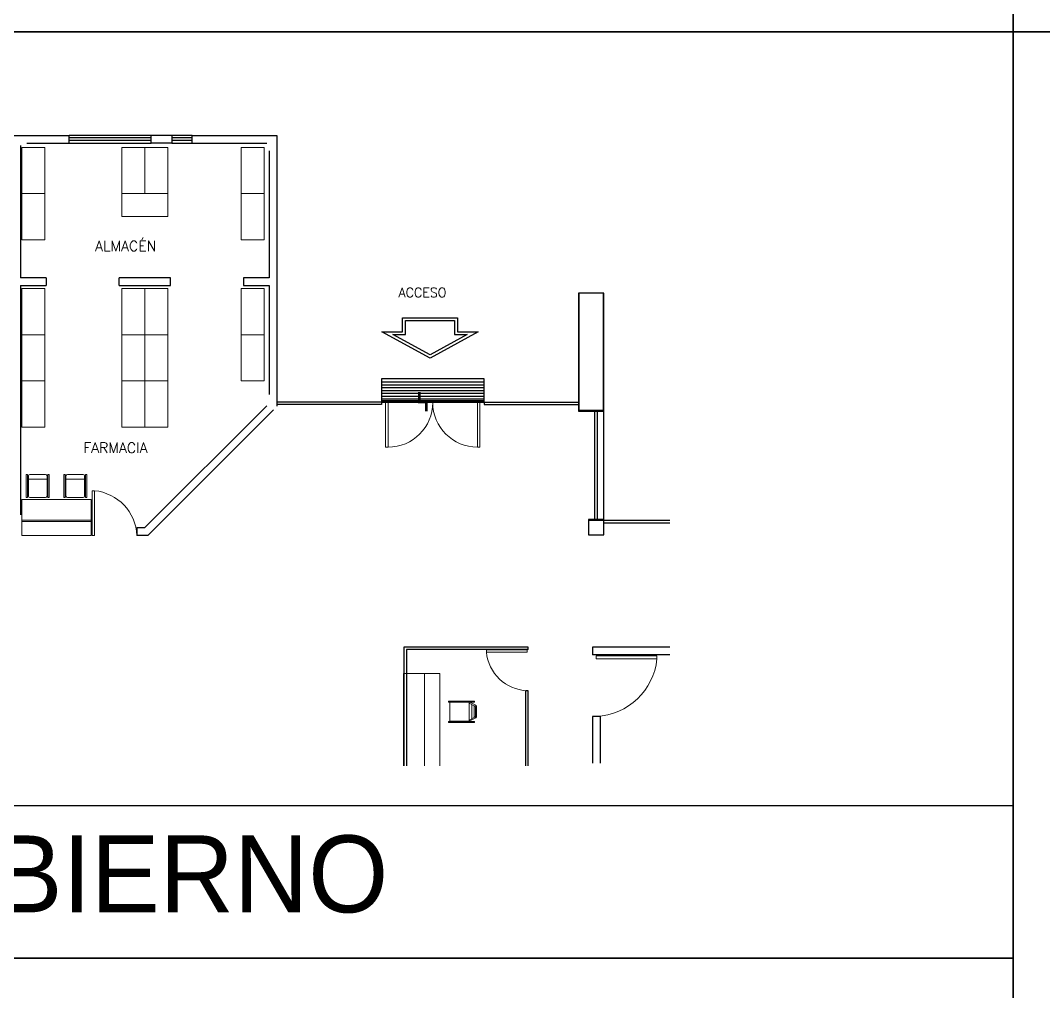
# Model space of a CAD drawing. Header units: millimetres. Extents: x 2523 to 2756, y 378 to 482.
# Drawn here: x 2578.54 to 2598.48, y 408.49 to 427.42 of the extents above; entities that cross this region are included whole.
import ezdxf

# ---------------------------------------------------------------- set-up
doc = ezdxf.new("R2010")
doc.units = ezdxf.units.MM
doc.layers.get('Defpoints').update_dxf_attribs({"color": 8})
doc.layers.add('MOB', color=161, linetype='Continuous', lineweight=15)
doc.layers.add('MS', color=8, linetype='Continuous')
doc.styles.add('ROMANS', font='romans.shx')
doc.styles.add('STYLE1', font='GOTHIC.TTF')

# ---------------------------------------------------------------- blocks, each defined once
blk = doc.blocks.new('P10')
blk.add_lwpolyline([(-0.9, 0.9), (-0.95, 0.9), (-0.95, 0), (-0.9, 0)], close=True)
blk.add_arc((-0.9, 0), 0.9, 0, 90)
blk = doc.blocks.new('PTA')
for p, q in [((-0.97, 0), (-0.97, 0.97)), ((-0.97, 0.97), (-0.92, 0.97)), ((-0.92, 0), (-0.92, 0.97)), ((-0.92, 0), (-0.97, 0))]:
    blk.add_line(p, q)
blk.add_arc((-1.017, -0.043), 1.018, 2.4261, 84.5431)
blk = doc.blocks.new('SILLA')
for p, q in [((0, 0.198), (0, 0.225)), ((0, 0.225), (0.45, 0.225)), ((0.45, 0.198), (0.45, 0.225)), ((0, 0.198), (0.45, 0.198)), ((0, -0.153), (0, 0.153)), ((0.027, 0.18), (0.423, 0.18)), ((0.09, -0.18), (0.09, 0.18)), ((0.45, -0.153), (0.45, 0.153)), ((0, -0.198), (0, -0.225)), ((0, -0.198), (0.45, -0.198)), ((0.027, -0.18), (0.423, -0.18)), ((0.45, -0.198), (0.45, -0.225)), ((0, -0.225), (0.45, -0.225))]:
    blk.add_line(p, q)
for centre, start, end in [((0.027, 0.153), 90, 180), ((0.423, 0.153), 0, 90), ((0.027, -0.153), 180, 270), ((0.423, -0.153), 270, 0)]:
    blk.add_arc(centre, 0.027, start, end)
blk = doc.blocks.new('ANA')
blk.add_lwpolyline([(0, -0.45), (0.9, -0.45), (0, -0.45), (0, 0), (0.9, 0), (0.9, -0.45), (0.9, 0)])
blk = doc.blocks.new('SILLAAPI')
for p, q in [((0.018, 0.401), (0.083, 0.53)), ((0.024, 0.401), (0.024, 0.041)), ((0.041, 0.401), (0.097, 0.512)), ((0.101, 0.541), (0.312, 0.541)), ((0.11, 0.521), (0.301, 0.521)), ((0.371, 0.401), (0.315, 0.512)), ((0.393, 0.401), (0.328, 0.53)), ((0.394, 0.401), (0.394, 0.041)), ((0.044, 0.021), (0.374, 0.021))]:
    blk.add_line(p, q)
for points in [[(0, 0.506), (0, 0)], [(0, 0.506), (0.019, 0.506)], [(0.019, 0.506), (0.019, 0)], [(0.024, 0.401), (0.394, 0.401)], [(0.066, 0.45), (0.346, 0.45)], [(0.089, 0.497), (0.322, 0.497)], [(0.399, 0.506), (0.399, 0)], [(0.399, 0.506), (0.418, 0.506)], [(0.418, 0.506), (0.418, 0)], [(0, 0), (0.019, 0)], [(0.399, 0), (0.418, 0)]]:
    blk.add_lwpolyline(points)
for centre, radius, start, end in [((0.101, 0.521), 0.02, 90, 153.1625), ((0.11, 0.506), 0.015, 90, 153.1625), ((0.301, 0.506), 0.015, 26.8375, 90), ((0.31, 0.521), 0.02, 26.8375, 90), ((0.044, 0.041), 0.02, 180, 270), ((0.374, 0.041), 0.02, 270, 0)]:
    blk.add_arc(centre, radius, start, end)

msp = doc.modelspace()

# ---------------------------------------------------------------- linework, layer by layer
for p, q in [((2578.1835, 425.1778), (2579.4906, 425.1778)), ((2578.6661, 425.0278), (2579.0411, 425.0278)), ((2578.6661, 425.0278), (2579.4906, 425.0278)), ((2581.0906, 425.1778), (2579.4906, 425.1778)), ((2579.4906, 425.0278), (2581.0906, 425.0278)), ((2581.0906, 425.0278), (2581.0906, 425.1778)), ((2581.8906, 425.1778), (2581.4906, 425.1778)), ((2581.4906, 425.1778), (2581.4906, 425.0278)), ((2581.4906, 425.0278), (2581.8906, 425.0278)), ((2581.8906, 425.1778), (2583.5411, 425.1778)), ((2581.8906, 425.0278), (2581.8906, 425.1778)), ((2581.8906, 425.0278), (2583.3411, 425.0278)), ((2582.1286, 425.0278), (2583.2411, 425.0278)), ((2583.5411, 425.1778), (2583.5411, 419.8968)), ((2578.5411, 424.9778), (2578.5411, 422.4028)), ((2583.3911, 424.8778), (2583.3911, 422.4028)), ((2579.0411, 422.4028), (2578.5411, 422.4028)), ((2579.0411, 422.4028), (2579.0411, 422.2528)), ((2581.4661, 422.4028), (2580.4661, 422.4028)), ((2583.3911, 422.4028), (2582.8911, 422.4028)), ((2582.8911, 422.4028), (2582.8911, 422.2528)), ((2578.5411, 422.2528), (2578.5411, 417.7778)), ((2578.5411, 422.2528), (2579.0411, 422.2528)), ((2580.4661, 422.2528), (2581.4661, 422.2528)), ((2582.8911, 422.2528), (2583.3911, 422.2528)), ((2583.3911, 422.2528), (2583.3911, 420.1299)), ((2583.3411, 419.9089), (2580.96, 417.5278)), ((2583.4742, 419.8299), (2581.0221, 417.3778)), ((2580.96, 417.5278), (2580.81, 417.5278)), ((2580.81, 417.5278), (2580.81, 417.3778)), ((2581.0221, 417.3778), (2580.81, 417.3778)), ((2588.4411, 415.2028), (2586.0161, 415.2028)), ((2586.0161, 415.2028), (2586.0161, 412.8903)), ((2588.4411, 415.1528), (2586.0661, 415.1528)), ((2586.0661, 415.1528), (2586.0661, 412.8903)), ((2588.4411, 415.1528), (2588.4411, 415.2028)), ((2591.1985, 415.2028), (2589.6911, 415.2028)), ((2589.6911, 415.2028), (2589.6911, 415.0528)), ((2591.1985, 415.0528), (2589.6911, 415.0528)), ((2586.0161, 412.8903), (2586.0161, 414.6903)), ((2588.4411, 414.3528), (2588.3911, 414.3528)), ((2588.3911, 412.8903), (2588.3911, 414.3528)), ((2588.4411, 412.8903), (2588.4411, 414.3528)), ((2589.8411, 413.8528), (2589.6911, 413.8528)), ((2589.8411, 413.8528), (2589.8411, 412.9403))]:
    msp.add_line(p, q)
at = {"color": 8, "ltscale": 5}
for p, q in [((2585.5786, 420.3742), (2587.5786, 420.3742)), ((2585.5786, 420.3185), (2587.5786, 420.3185)), ((2585.5786, 420.2628), (2587.5786, 420.2628)), ((2585.5786, 420.2072), (2587.5786, 420.2072)), ((2585.5786, 420.1515), (2587.5786, 420.1515)), ((2585.5786, 420.0958), (2587.5786, 420.0958)), ((2585.5786, 420.0401), (2587.5786, 420.0401)), ((2587.5786, 420.0028), (2585.5786, 420.0028)), ((2585.5786, 419.9844), (2587.5786, 419.9844))]:
    msp.add_line(p, q, dxfattribs=at)
for points in [[(2579.4906, 425.0278), (2579.4906, 425.1778)], [(2581.0906, 425.1278), (2579.4906, 425.1278)], [(2581.0906, 425.0778), (2579.4906, 425.0778)], [(2581.4906, 425.1778), (2581.0906, 425.1778)], [(2581.4906, 425.0278), (2581.0906, 425.0278)], [(2581.8906, 425.1278), (2581.4906, 425.1278)], [(2581.8906, 425.0778), (2581.4906, 425.0778)], [(2581.8906, 425.0278), (2581.8906, 425.1778)], [(2580.4661, 422.2528), (2580.4661, 422.4028)], [(2581.4661, 422.2528), (2581.4661, 422.4028)], [(2585.5786, 419.9799), (2583.5411, 419.9799)], [(2585.5786, 419.9299), (2583.5411, 419.9299)], [(2585.5786, 419.9799), (2585.5786, 419.9299)], [(2585.5786, 419.9799), (2585.5786, 419.9299)], [(2587.5786, 419.9799), (2587.5786, 419.9299)], [(2587.5786, 419.9799), (2589.4161, 419.9799)], [(2587.5786, 419.9299), (2589.4161, 419.9299)], [(2589.7384, 417.6778), (2589.7384, 419.8174)], [(2589.7884, 417.6778), (2589.7884, 419.8174)], [(2589.9161, 417.6778), (2589.9161, 419.8049)], [(2589.6286, 417.6778), (2589.9036, 417.6778)], [(2589.9161, 417.6778), (2591.1985, 417.6778)], [(2589.9161, 417.6278), (2591.1985, 417.6278)], [(2589.6911, 413.8528), (2589.6911, 412.9403)]]:
    msp.add_lwpolyline(points)
at = {"const_width": 0.025}
msp.add_lwpolyline([(2589.4286, 422.1049), (2589.9036, 422.1049), (2589.9036, 419.8174), (2589.4286, 419.8174)], close=True, dxfattribs=at)
for points in [[(2589.4161, 419.8049), (2589.9161, 419.8049), (2589.9161, 422.1049), (2589.4161, 422.1049)], [(2587.0609, 421.3516), (2587.4659, 421.3516), (2586.5243, 420.836), (2585.5826, 421.3516), (2585.9876, 421.3516), (2585.9876, 421.6235), (2587.0609, 421.6235)], [(2587.0046, 421.2953), (2587.2461, 421.2953), (2586.5243, 420.9001), (2585.8025, 421.2953), (2586.0439, 421.2953), (2586.0439, 421.5672), (2587.0046, 421.5672)], [(2587.0046, 421.2953), (2587.2461, 421.2953), (2586.5243, 420.9001), (2585.8025, 421.2953), (2586.0439, 421.2953), (2586.0439, 421.5672), (2587.0046, 421.5672)], [(2589.6161, 417.3903), (2589.9161, 417.3903), (2589.9161, 417.6903), (2589.6161, 417.6903)]]:
    msp.add_lwpolyline(points, close=True)
at = {"color": 8, "ltscale": 5}
msp.add_lwpolyline([(2587.5786, 419.9799), (2587.5786, 420.4299), (2585.5786, 420.4299), (2585.5786, 419.9799), (2587.5786, 419.9799)], dxfattribs=at)
at = {"color": 8, "ltscale": 5, "const_width": 0.05}
msp.add_lwpolyline([(2586.3143, 420.1728), (2586.3143, 419.9799), (2586.4515, 419.9799), (2586.4515, 419.7983)], dxfattribs=at)
at = {"layer": 'Defpoints'}
for points in [[(2560.2731, 476.1288), (2597.8912, 476.1288), (2597.8912, 427.1975), (2560.2731, 427.1975)], [(2597.8912, 476.1288), (2637.7002, 476.1288), (2637.7002, 427.1975), (2597.8912, 427.1975)], [(2560.2731, 427.1975), (2597.8912, 427.1975), (2597.8912, 409.1377), (2560.2731, 409.1377)], [(2597.8912, 427.1975), (2637.7002, 427.1975), (2637.7002, 378.2662), (2597.8912, 378.2662)]]:
    msp.add_lwpolyline(points, close=True, dxfattribs=at)
for points in [[(2560.2731, 412.1151), (2597.8912, 412.1151)], [(2560.2731, 409.1377), (2597.8912, 409.1377)]]:
    msp.add_lwpolyline(points, dxfattribs=at)
at = {"layer": 'MOB'}
for p, q in [((2579.9161, 418.0778), (2578.5661, 418.0778)), ((2578.5661, 418.0778), (2578.5661, 417.3778)), ((2579.9161, 418.0778), (2579.9161, 417.3778)), ((2579.9161, 417.6778), (2578.5661, 417.6778)), ((2579.9161, 417.6528), (2578.5661, 417.6528)), ((2579.9161, 417.3778), (2578.5661, 417.3778)), ((2586.7161, 414.6903), (2586.0161, 414.6903)), ((2586.4161, 412.8903), (2586.4161, 414.6903)), ((2586.7161, 412.8903), (2586.7161, 414.6903))]:
    msp.add_line(p, q, dxfattribs=at)
msp.add_lwpolyline([(2578.5661, 417.3778), (2578.5661, 418.0778)], dxfattribs=at)
at = {"layer": 'MS'}
msp.add_lwpolyline([(2597.8912, 378.2662), (2522.655, 378.2662), (2522.655, 409.1377), (2597.8912, 409.1377)], close=True, dxfattribs=at)

# ---------------------------------------------------------------- block references
at = {"layer": 'MOB'}
for name, p, rotation in [('ANA', (2579.0161, 424.9442), 270), ('ANA', (2580.9661, 424.9442), 270), ('ANA', (2581.4161, 424.9442), 270), ('ANA', (2579.0161, 424.0442), 270), ('ANA', (2581.4161, 423.5942), 180), ('ANA', (2579.0161, 422.1907), 270), ('ANA', (2580.9661, 422.1907), 270), ('ANA', (2581.4161, 422.1907), 270), ('ANA', (2579.0161, 421.2907), 270), ('ANA', (2580.9661, 421.2907), 270), ('ANA', (2581.4161, 421.2907), 270), ('ANA', (2579.0161, 420.3907), 270), ('ANA', (2580.9661, 420.3907), 270), ('ANA', (2581.4161, 420.3907), 270), ('SILLAAPI', (2586.887, 414.1513), 270)]:
    msp.add_blockref(name, p, dxfattribs=dict(at, rotation=rotation))
at = {"layer": 'MOB', "xscale": -1, "rotation": 90}
for name, p in [('ANA', (2582.8411, 424.9442)), ('ANA', (2582.8411, 424.0442)), ('ANA', (2582.8411, 422.1907)), ('ANA', (2582.8411, 421.2907)), ('SILLA', (2578.8784, 418.5658)), ('SILLA', (2579.6084, 418.5658))]:
    msp.add_blockref(name, p, dxfattribs=at)
at = {"layer": 'MOB'}
for name, p, xscale, yscale, zscale, rotation in [('P10', (2586.5778, 419.9713), -0.9688538759946823, 0.9688538759946823, 0.9688538761929878, 180), ('P10', (2586.5778, 419.9713), 0.9688538759946823, 0.9688538759946823, 0.9688538759946823, 180), ('P10', (2586.5778, 419.9713), 0.9688538759946823, 0.9688538759946823, 0.9688538759946823, 180), ('PTA', (2580.81, 417.3778), -0.8999999999068677, -0.8999999999068677, 0.9, 180), ('PTA', (2588.4161, 414.3528), 0.8177911168895662, -0.8177911168895662, 0.8177911168895662, 270), ('PTA', (2589.7661, 413.8528), -1.217633958440274, -1.217633958440274, 1.217633958363307, 90)]:
    msp.add_blockref(name, p, dxfattribs=dict(at, xscale=xscale, yscale=yscale, zscale=zscale, rotation=rotation))

# ---------------------------------------------------------------- texts
at = {"style": 'ROMANS'}
for s, height, p in [('ALMACÉN', 0.2, (2579.9971, 422.9218)), ('ACCESO', 0.18, (2585.9115, 422.0253)), ('FARMACIA', 0.2, (2579.766, 418.988))]:
    msp.add_text(s, height=height, dxfattribs=at).set_placement(p)
at = {"layer": 'Defpoints', "insert": (2580.3059, 411.5313), "char_height": 1.5, "width": 50.411832, "attachment_point": 2, "style": 'STYLE1'}
msp.add_mtext('GOBIERNO', dxfattribs=at)

doc.saveas('drawing.dxf')
